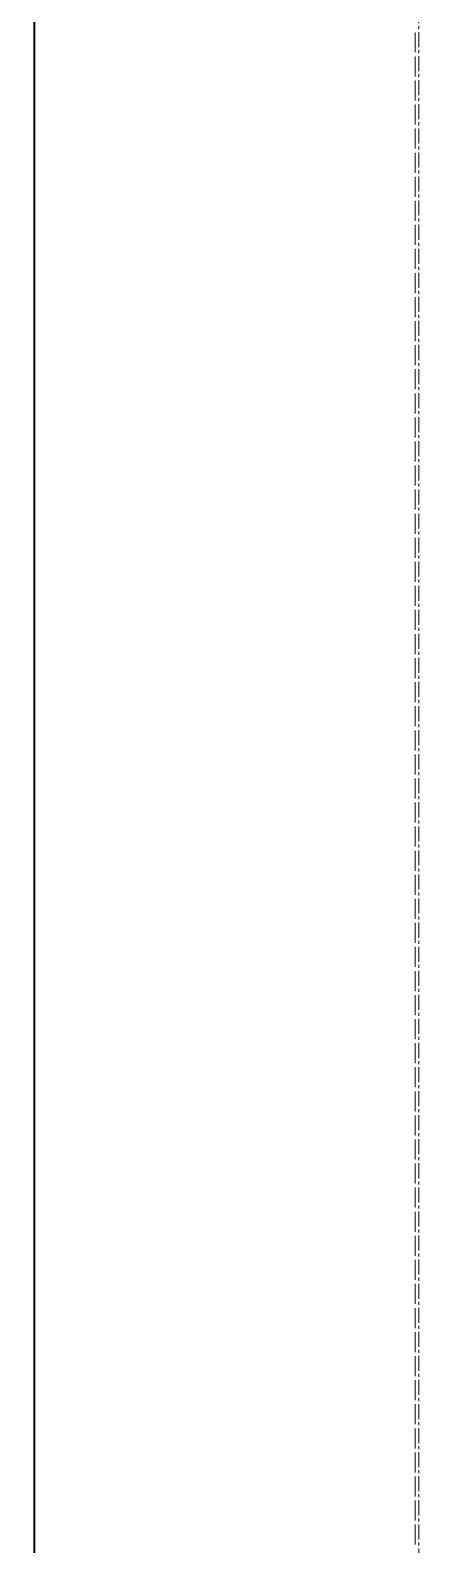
# Model space of a CAD drawing. Header units: millimetres. Extents: x -10178924 to 11692288, y -947381 to 58396.
# Drawn here: x 748948 to 749359, y -784253 to -782655 of the extents above; entities that cross this region are included whole.
import ezdxf

# ---------------------------------------------------------------- set-up
doc = ezdxf.new("R2010")
doc.units = ezdxf.units.MM
doc.linetypes.add('осевая', pattern=[50.8, 31.75, -6.35, 6.35, -6.35])
doc.layers.add('PDF _PDF _Разрезы', color=7, linetype='Continuous')
doc.layers.add('PDF _Размеры осевые', color=7, linetype='Continuous', true_color=0x5d6970)
doc.layers.add('PDF _Разрезы', color=7, linetype='Continuous', lineweight=9)
doc.layers.add('Размеры осевые', color=153, linetype='Continuous', lineweight=9)

# ---------------------------------------------------------------- blocks, each defined once
blk = doc.blocks.new('A$C5282721b')
at = {"layer": 'PDF _Разрезы', "color": 18, "lineweight": 9, "true_color": 0x000000, "transparency": 33554687}
blk.add_lwpolyline([(26590.978, -58613.553), (26594.843, 2746.034)], dxfattribs=at)
at = {"layer": 'Размеры осевые', "color": 251, "linetype": 'осевая', "ltscale": 0.5, "transparency": 33554687}
blk.add_line((27000, -52200), (27000, 1500), dxfattribs=at)

msp = doc.modelspace()

# ---------------------------------------------------------------- linework, layer by layer
at = {"layer": 'PDF _PDF _Разрезы', "lineweight": 9}
msp.add_lwpolyline([(748948.3, -839405.6), (748952.5, -778045.5)], dxfattribs=at)
at = {"layer": 'PDF _Размеры осевые', "lineweight": 9}
for points in [[(749354.7, -782678.5), (749354.7, -782661.6), (749354.7, -782657.4)], [(749354.7, -782703.9), (749354.7, -782687), (749354.7, -782682.8)], [(749354.7, -782729.3), (749354.7, -782712.4), (749354.7, -782708.2)], [(749354.7, -782754.7), (749354.7, -782737.8), (749354.7, -782733.6)], [(749354.7, -782780.1), (749354.7, -782763.2), (749354.7, -782759)], [(749354.7, -782805.5), (749354.7, -782788.6), (749354.7, -782784.4)], [(749354.7, -782830.9), (749354.7, -782814), (749354.7, -782809.8)], [(749354.7, -782856.3), (749354.7, -782839.4), (749354.7, -782835.2)], [(749354.7, -782881.7), (749354.7, -782864.8), (749354.7, -782860.6)], [(749354.7, -782907.1), (749354.7, -782890.2), (749354.7, -782886)], [(749354.7, -782932.5), (749354.7, -782915.6), (749354.7, -782911.4)], [(749354.7, -782957.9), (749354.7, -782941), (749354.7, -782936.8)], [(749354.7, -782983.3), (749354.7, -782966.4), (749354.7, -782962.2)], [(749354.7, -783008.7), (749354.7, -782991.8), (749354.7, -782987.6)], [(749354.7, -783034.1), (749354.7, -783017.2), (749354.7, -783013)], [(749354.7, -783059.5), (749354.7, -783042.6), (749354.7, -783038.4)], [(749354.7, -783084.9), (749354.7, -783068), (749354.7, -783063.8)], [(749354.7, -783110.3), (749354.7, -783093.4), (749354.7, -783089.2)], [(749354.7, -783135.7), (749354.7, -783118.8), (749354.7, -783114.6)], [(749354.7, -783161.1), (749354.7, -783144.2), (749354.7, -783140)], [(749354.7, -783186.5), (749354.7, -783169.6), (749354.7, -783165.4)], [(749354.7, -783211.9), (749354.7, -783195), (749354.7, -783190.8)], [(749354.7, -783237.3), (749354.7, -783220.4), (749354.7, -783216.2)], [(749354.7, -783262.7), (749354.7, -783245.8), (749354.7, -783241.6)], [(749354.7, -783288.1), (749354.7, -783271.2), (749354.7, -783267)], [(749354.7, -783313.5), (749354.7, -783296.6), (749354.7, -783292.4)], [(749354.7, -783338.9), (749354.7, -783322), (749354.7, -783317.8)], [(749354.7, -783364.3), (749354.7, -783347.4), (749354.7, -783343.2)], [(749354.7, -783389.7), (749354.7, -783372.8), (749354.7, -783368.6)], [(749354.7, -783415.1), (749354.7, -783398.2), (749354.7, -783394)], [(749354.7, -783440.5), (749354.7, -783423.6), (749354.7, -783419.4)], [(749354.7, -783465.9), (749354.7, -783449), (749354.7, -783444.8)], [(749354.7, -783491.3), (749354.7, -783474.4), (749354.7, -783470.2)], [(749354.7, -783516.7), (749354.7, -783499.8), (749354.7, -783495.6)], [(749354.7, -783542.1), (749354.7, -783525.2), (749354.7, -783521)], [(749354.7, -783567.5), (749354.7, -783550.6), (749354.7, -783546.4)], [(749354.7, -783592.9), (749354.7, -783576), (749354.7, -783571.8)], [(749354.7, -783618.3), (749354.7, -783601.4), (749354.7, -783597.2)], [(749354.7, -783643.7), (749354.7, -783626.8), (749354.7, -783622.6)], [(749354.7, -783669.1), (749354.7, -783652.2), (749354.7, -783648)], [(749354.7, -783694.5), (749354.7, -783677.6), (749354.7, -783673.4)], [(749354.7, -783719.9), (749354.7, -783703), (749354.7, -783698.8)], [(749354.7, -783745.3), (749354.7, -783728.4), (749354.7, -783724.2)], [(749354.7, -783770.7), (749354.7, -783753.8), (749354.7, -783749.6)], [(749354.7, -783796.1), (749354.7, -783779.2), (749354.7, -783775)], [(749354.7, -783821.5), (749354.7, -783804.6), (749354.7, -783800.4)], [(749354.7, -783846.9), (749354.7, -783830), (749354.7, -783825.8)], [(749354.7, -783872.3), (749354.7, -783855.4), (749354.7, -783851.2)], [(749354.7, -783897.7), (749354.7, -783880.8), (749354.7, -783876.6)], [(749354.7, -783923.1), (749354.7, -783906.2), (749354.7, -783902)], [(749354.7, -783948.5), (749354.7, -783931.6), (749354.7, -783927.4)], [(749354.7, -783973.9), (749354.7, -783957), (749354.7, -783952.8)], [(749354.7, -783999.3), (749354.7, -783982.4), (749354.7, -783978.2)], [(749354.7, -784024.7), (749354.7, -784007.8), (749354.7, -784003.6)], [(749354.7, -784050.1), (749354.7, -784033.2), (749354.7, -784029)], [(749354.7, -784075.5), (749354.7, -784058.6), (749354.7, -784054.4)], [(749354.7, -784100.9), (749354.7, -784084), (749354.7, -784079.8)], [(749354.7, -784126.3), (749354.7, -784109.4), (749354.7, -784105.2)], [(749354.7, -784151.7), (749354.7, -784134.8), (749354.7, -784130.6)], [(749354.7, -784177.1), (749354.7, -784160.2), (749354.7, -784156)], [(749354.7, -784202.5), (749354.7, -784185.6), (749354.7, -784181.4)], [(749354.7, -784227.9), (749354.7, -784211), (749354.7, -784206.8)], [(749354.7, -784253.3), (749354.7, -784236.4), (749354.7, -784232.2)]]:
    msp.add_lwpolyline(points, dxfattribs=at)

# ---------------------------------------------------------------- block references
msp.add_blockref('A$C5282721b', (722358.6, -780790.4))

doc.saveas('drawing.dxf')
